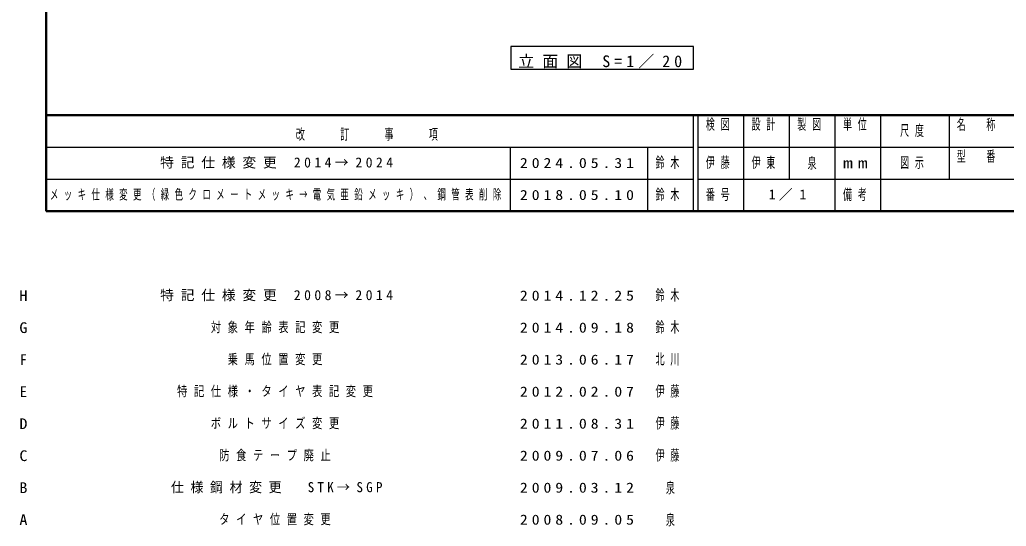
# Model space of a CAD drawing. Units: millimetres at full size, with parts at other scales. Extents: x -7816 to 0, y -1379 to 5340.
# Drawn here: x -7816 to -3500, y -1379 to 837 of the extents above; entities that cross this region are included whole.
import ezdxf
from ezdxf.enums import TextEntityAlignment as Align

# ---------------------------------------------------------------- set-up
doc = ezdxf.new("R2010")
doc.units = ezdxf.units.MM
doc.layers.add('A3図枠', color=7, linetype='Continuous', lineweight=25)
doc.layers.add('補助', color=2, linetype='Continuous', lineweight=13)
doc.layers.add('図面プロファイル', color=7, linetype='Continuous')
doc.styles.add('ＭＳ ゴシック', font='')
doc.styles.get('ＭＳ ゴシック').set_extended_font_data('MS Gothic')

msp = doc.modelspace()

# ---------------------------------------------------------------- linework, layer by layer
at = {"layer": 'A3図枠', "lineweight": 50}
for p, q in [((-7700, 5340), (-7700, 0)), ((-7700, 420), (0, 420)), ((-7700, 0), (0, 0))]:
    msp.add_line(p, q, dxfattribs=at)
at = {"layer": 'A3図枠', "color": 211}
for p, q in [((-4870, 420), (-4870, 0)), ((-4850, 420), (-4850, 0)), ((-4650, 420), (-4650, 140)), ((-4450, 420), (-4450, 140)), ((-4250, 420), (-4250, 0)), ((-4050, 420), (-4050, 140)), ((-3750, 420), (-3750, 140)), ((-3750, 280), (-1400, 280)), ((-4850, 140), (0, 140))]:
    msp.add_line(p, q, dxfattribs=at)
at = {"layer": 'A3図枠'}
for p, q in [((-7700, 280), (-4870, 280)), ((-5670, 280), (-5670, 0)), ((-5070, 280), (-5070, 0)), ((-4850, 280), (-3750, 280)), ((-7700, 140), (-4870, 140)), ((-4650, 140), (-4650, 0)), ((-4050, 140), (-4050, 0))]:
    msp.add_line(p, q, dxfattribs=at)
at = {"layer": '補助', "lineweight": 25}
msp.add_lwpolyline([(-5668, 720), (-5668, 620), (-4868, 620), (-4868, 720)], close=True, dxfattribs=at)

# ---------------------------------------------------------------- texts
at = {"layer": 'A3図枠', "color": 4, "char_height": 46.92, "style": 'ＭＳ ゴシック'}
for s, insert, attachment_point in [('\\T1.64;\\W0.6;検図', (-4750, 403.333), 2), ('\\T1.64;\\W0.6;設計', (-4550, 403.333), 2), ('\\T1.64;\\W0.6;製図', (-4350, 403.333), 2), ('\\T1.64;\\W0.6;単位', (-4150, 403.333), 2), ('\\T1.64;\\W0.6;名\u3000称', (-3620, 402.055), 2), ('\\T1.64;\\W0.6;改\u3000\u3000訂\u3000\u3000事\u3000\u3000項', (-6285, 307.333), 8), ('\\T1.64;\\W0.6;尺度', (-3900, 350), 5), ('\\T1.64;\\W0.6;型\u3000番', (-3620, 263.333), 2), ('\\T1.5;\\W1.35;mm', (-4150, 210), 5), ('\\T1.64;\\W0.6;図示', (-3900, 210), 5), ('\\T1.64;\\W0.6;番号', (-4750, 70), 5), ('\\T1.64;\\W0.6;備考', (-4150, 70), 5)]:
    msp.add_mtext(s, dxfattribs=dict(at, insert=insert, attachment_point=attachment_point))
at = {"layer": '図面プロファイル', "style": 'ＭＳ ゴシック'}
for s, width, p in [('泉', 0.6, (-4350, 210)), ('H', 1.15, (-7800, -370)), ('G', 1.1, (-7800, -510)), ('F', 0.95, (-7800, -650)), ('D', 1.1, (-7800, -930)), ('C', 1.1, (-7800, -1070)), ('B', 1.1, (-7800, -1210)), ('泉', 0.6, (-4970, -1210)), ('A', 1.1, (-7800, -1350)), ('泉', 0.6, (-4970, -1350))]:
    msp.add_text(s, height=46.92, dxfattribs=dict(at, width=width)).set_placement(p, align=Align.MIDDLE_CENTER)
msp.add_text('E', height=46.92, dxfattribs=at).set_placement((-7800, -790), align=Align.MIDDLE_CENTER)
at = {"layer": '図面プロファイル', "attachment_point": 5, "style": 'ＭＳ ゴシック'}
for s, insert, char_height in [('\\T1.5;特記仕様変更\\~2014→2024', (-6685, 210), 43.99), ('\\T1.5;\\W1.15;2024.05.31', (-5370, 210), 43.99), ('\\T1.64;\\W0.6;鈴木', (-4970, 210), 46.92), ('\\T1.64;\\W0.6;伊藤', (-4750, 210), 46.92), ('\\T1.64;\\W0.6;伊東', (-4550, 210), 46.92), ('\\T1.64;\\W0.6;メッキ仕様変更（緑色クロメートメッキ→電気亜鉛メッキ）、鋼管表削除', (-6685, 70), 43.99), ('\\T1.5;\\W1.15;2018.05.10', (-5370, 70), 43.99), ('\\T1.64;\\W0.6;鈴木', (-4970, 70), 46.92), ('\\T1.5;1／1', (-4450, 70), 43.99), ('\\T1.5;特記仕様変更\\~2008→2014', (-6685, -370), 43.99), ('\\T1.64;\\W0.6;鈴木', (-4970, -370), 46.92), ('\\T1.5;\\W1.15;2014.12.25', (-5370, -370), 43.99), ('\\T1.64;\\W0.75;対象年齢表記変更', (-6685, -510), 43.99), ('\\T1.5;\\W1.15;2014.09.18', (-5370, -510), 43.99), ('\\T1.64;\\W0.6;鈴木', (-4970, -510), 46.92), ('\\T1.64;\\W0.75;乗馬位置変更', (-6685, -650), 43.99), ('\\T1.5;\\W1.15;2013.06.17', (-5370, -650), 43.99), ('\\T1.64;\\W0.6;北川', (-4970, -650), 46.92), ('\\T1.64;\\W0.75;特記仕様・タイヤ表記変更', (-6685, -790), 43.99), ('\\T1.5;\\W1.15;2012.02.07', (-5370, -790), 43.99), ('\\T1.64;\\W0.6;伊藤', (-4970, -790), 46.92), ('\\T1.64;\\W0.75;ボルトサイズ変更', (-6685, -930), 43.99), ('\\T1.64;\\W0.6;伊藤', (-4970, -930), 46.92), ('\\T1.5;\\W1.15;2011.08.31', (-5370, -930), 43.99), ('\\T1.64;\\W0.75;防食テープ廃止', (-6685, -1070), 43.99), ('\\T1.5;\\W1.15;2009.07.06', (-5370, -1070), 43.99), ('\\T1.64;\\W0.6;伊藤', (-4970, -1070), 46.92), ('\\T1.5;\\W0.95;仕様鋼材変更\u3000STK→SGP', (-6685, -1210), 43.99), ('\\T1.5;\\W1.15;2009.03.12', (-5370, -1210), 43.99), ('\\T1.64;\\W0.75;タイヤ位置変更', (-6685, -1350), 43.99), ('\\T1.5;\\W1.15;2008.09.05', (-5370, -1350), 43.99)]:
    msp.add_mtext(s, dxfattribs=dict(at, insert=insert, char_height=char_height))
at = {"layer": '補助', "insert": (-5268, 623.333), "char_height": 51.32, "attachment_point": 8, "style": 'ＭＳ ゴシック'}
msp.add_mtext('\\T1.5;立面図\\~S=1／20', dxfattribs=at)

doc.saveas('drawing.dxf')
